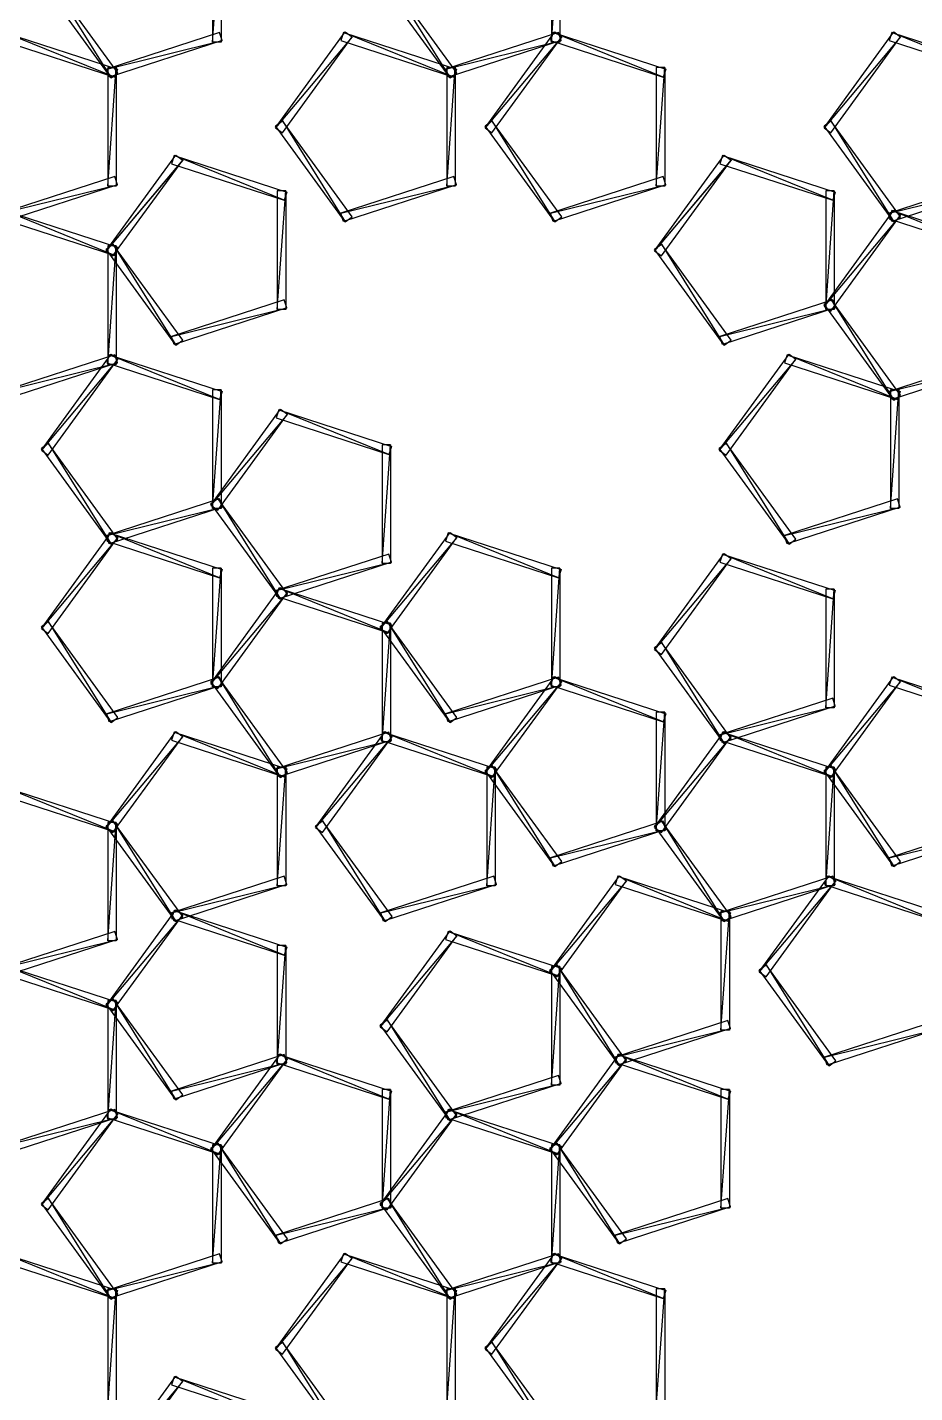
# Model space of a CAD drawing. Header units: metres. Extents: x 99 to 538, y -136 to 284.
# Drawn here: x 319 to 423.4, y 24.5 to 185.2 of the extents above; entities that cross this region are included whole.
import ezdxf

# ---------------------------------------------------------------- set-up
doc = ezdxf.new("R2010")
doc.units = ezdxf.units.M

msp = doc.modelspace()

# ---------------------------------------------------------------- linework, layer by layer
for points in [[(341.789, 197.46472), (340.789, 197.46472), (340.789, 183.50471), (340.7891, 183.50482, 0.0001)], [(340.789, 183.50471), (341.789, 197.46472), (341.789, 183.50471), (341.7891, 183.50482, 0.0001)], [(381.67584, 197.46472), (380.67584, 197.46472), (380.67584, 183.50471), (380.67593, 183.50482, 0.0001)], [(380.67584, 183.50471), (381.67584, 197.46472), (381.67584, 183.50471), (381.67593, 183.50482, 0.0001)], [(321.4562, 191.1831), (328.85266, 179.30144), (320.6472, 190.59532), (320.64728, 190.59543, 0.0001)], [(328.85266, 179.30144), (329.66168, 179.88922), (321.4562, 191.1831), (321.4563, 191.18321, 0.0001)], [(361.34305, 191.1831), (368.7395, 179.30144), (360.53403, 190.59532), (360.53412, 190.59543, 0.0001)], [(368.7395, 179.30144), (369.54852, 179.88922), (361.34305, 191.1831), (361.34314, 191.18321, 0.0001)], [(316.31656, 184.63474), (316.00754, 183.68369), (329.2843, 179.3698), (329.2844, 179.3699, 0.0001)], [(329.2843, 179.3698), (316.31656, 184.63474), (329.59332, 180.32086), (329.5934, 180.32097, 0.0001)], [(341.91904, 183.6837), (341.61002, 184.63475), (328.33325, 180.32088), (328.33334, 180.32098, 0.0001)], [(328.33325, 180.32088), (341.91904, 183.6837), (328.64227, 179.36981), (328.64236, 179.36992, 0.0001)], [(357.2228, 184.11533), (348.2083, 173.40923), (356.4138, 184.70311), (356.41388, 184.70322, 0.0001)], [(348.2083, 173.40923), (349.01733, 172.82144), (357.2228, 184.11533), (357.2229, 184.11543, 0.0001)], [(356.2034, 184.63474), (355.89438, 183.68369), (369.17114, 179.3698), (369.17123, 179.3699, 0.0001)], [(369.17114, 179.3698), (356.2034, 184.63474), (369.48016, 180.32086), (369.48026, 180.32097, 0.0001)], [(381.80588, 183.68369), (381.49686, 184.63474), (368.2201, 180.32086), (368.22018, 180.32097, 0.0001)], [(368.2201, 180.32086), (381.80588, 183.68369), (368.5291, 179.3698), (368.5292, 179.3699, 0.0001)], [(381.87424, 184.11533), (372.85974, 173.40923), (381.06522, 184.70311), (381.0653, 184.70322, 0.0001)], [(372.85974, 173.40923), (373.66876, 172.82144), (381.87424, 184.11533), (381.87433, 184.11543, 0.0001)], [(380.85483, 184.63475), (380.5458, 183.6837), (393.82257, 179.36981), (393.82266, 179.36992, 0.0001)], [(393.82257, 179.36981), (380.85483, 184.63475), (394.1316, 180.32088), (394.13168, 180.32098, 0.0001)], [(421.76108, 184.1153), (412.74658, 173.4092), (420.95206, 184.70308), (420.95215, 184.70319, 0.0001)], [(412.74658, 173.4092), (413.5556, 172.82141), (421.76108, 184.1153), (421.76117, 184.1154, 0.0001)], [(420.74167, 184.6347), (420.43265, 183.68365), (433.7094, 179.36977), (433.7095, 179.36987, 0.0001)], [(433.7094, 179.36977), (420.74167, 184.6347), (434.01843, 180.32083), (434.01852, 180.32094, 0.0001)], [(329.4633, 180.49985), (328.4633, 180.49985), (328.4633, 166.53984), (328.46338, 166.53995, 0.0001)], [(328.4633, 166.53984), (329.4633, 180.49985), (329.4633, 166.53984), (329.46338, 166.53995, 0.0001)], [(369.35013, 180.49983), (368.35013, 180.49983), (368.35013, 166.53983), (368.35022, 166.53993, 0.0001)], [(368.35013, 166.53983), (369.35013, 180.49983), (369.35013, 166.53983), (369.35022, 166.53993, 0.0001)], [(394.00156, 180.49985), (393.00156, 180.49985), (393.00156, 166.53984), (393.00165, 166.53995, 0.0001)], [(393.00156, 166.53984), (394.00156, 180.49985), (394.00156, 166.53984), (394.00165, 166.53995, 0.0001)], [(349.01733, 174.21823), (356.4138, 162.33656), (348.2083, 173.63045), (348.2084, 173.63055, 0.0001)], [(356.4138, 162.33656), (357.2228, 162.92435), (349.01733, 174.21823), (349.01743, 174.21834, 0.0001)], [(373.66876, 174.21825), (381.06522, 162.33658), (372.85974, 173.63046), (372.85983, 173.63057, 0.0001)], [(381.06522, 162.33658), (381.87424, 162.92436), (373.66876, 174.21825), (373.66885, 174.21835, 0.0001)], [(413.5556, 174.21822), (420.95206, 162.33655), (412.74658, 173.63043), (412.74667, 173.63054, 0.0001)], [(420.95206, 162.33655), (421.76108, 162.92433), (413.5556, 174.21822), (413.5557, 174.21832, 0.0001)], [(337.2794, 169.6256), (328.2649, 158.9195), (336.47037, 170.21338), (336.47046, 170.21349, 0.0001)], [(328.2649, 158.9195), (329.0739, 158.33171), (337.2794, 169.6256), (337.27948, 169.6257, 0.0001)], [(336.25998, 170.14502), (335.95096, 169.19397), (349.22772, 164.88008), (349.2278, 164.88019, 0.0001)], [(349.22772, 164.88008), (336.25998, 170.14502), (349.53674, 165.83115), (349.53683, 165.83125, 0.0001)], [(401.81766, 169.62558), (392.80316, 158.91948), (401.00864, 170.21336), (401.00873, 170.21347, 0.0001)], [(392.80316, 158.91948), (393.61218, 158.3317), (401.81766, 169.62558), (401.81775, 169.62569, 0.0001)], [(400.79825, 170.14499), (400.48923, 169.19394), (413.766, 164.88005), (413.76608, 164.88016, 0.0001)], [(413.766, 164.88005), (400.79825, 170.14499), (414.075, 165.83112), (414.0751, 165.83122, 0.0001)], [(329.59332, 166.71883), (329.2843, 167.66988), (316.00754, 163.356), (316.00763, 163.35611, 0.0001)], [(369.48016, 166.71881), (369.17114, 167.66986), (355.89438, 163.35599), (355.89447, 163.3561, 0.0001)], [(394.1316, 166.71883), (393.82257, 167.66988), (380.5458, 163.356), (380.5459, 163.35611, 0.0001)], [(434.01843, 166.71878), (433.7094, 167.66983), (420.43265, 163.35596), (420.43274, 163.35606, 0.0001)], [(316.00754, 163.356), (329.59332, 166.71883), (316.31656, 162.40494), (316.31665, 162.40504, 0.0001)], [(349.4067, 166.01012), (348.4067, 166.01012), (348.4067, 152.05011), (348.4068, 152.05022, 0.0001)], [(348.4067, 152.05011), (349.4067, 166.01012), (349.4067, 152.05011), (349.4068, 152.05022, 0.0001)], [(355.89438, 163.35599), (369.48016, 166.71881), (356.2034, 162.40492), (356.2035, 162.40503, 0.0001)], [(380.5458, 163.356), (394.1316, 166.71883), (380.85483, 162.40494), (380.85492, 162.40504, 0.0001)], [(413.94498, 166.01009), (412.94498, 166.01009), (412.94498, 152.05008), (412.94507, 152.05019, 0.0001)], [(412.94498, 152.05008), (413.94498, 166.01009), (413.94498, 152.05008), (413.94507, 152.05019, 0.0001)], [(420.43265, 163.35596), (434.01843, 166.71878), (420.74167, 162.40489), (420.74176, 162.405, 0.0001)], [(316.31656, 163.66501), (316.00754, 162.71396), (329.2843, 158.40007), (329.2844, 158.40018, 0.0001)], [(329.2843, 158.40007), (316.31656, 163.66501), (329.59332, 159.35114), (329.5934, 159.35124, 0.0001)], [(421.76108, 163.14557), (412.74658, 152.43947), (420.95206, 163.73335), (420.95215, 163.73346, 0.0001)], [(412.74658, 152.43947), (413.5556, 151.85168), (421.76108, 163.14557), (421.76117, 163.14568, 0.0001)], [(420.74167, 163.66496), (420.43265, 162.71391), (433.7094, 158.40002), (433.7095, 158.40013, 0.0001)], [(433.7094, 158.40002), (420.74167, 163.66496), (434.01843, 159.35109), (434.01852, 159.3512, 0.0001)], [(329.0739, 159.72852), (336.47037, 147.84685), (328.2649, 159.14073), (328.26498, 159.14084, 0.0001)], [(329.4633, 159.53012), (328.4633, 159.53012), (328.4633, 145.57011), (328.46338, 145.57022, 0.0001)], [(328.4633, 145.57011), (329.4633, 159.53012), (329.4633, 145.57011), (329.46338, 145.57022, 0.0001)], [(336.47037, 147.84685), (337.2794, 148.43463), (329.0739, 159.72852), (329.074, 159.72862, 0.0001)], [(393.61218, 159.72849), (401.00864, 147.84682), (392.80316, 159.1407), (392.80325, 159.14081, 0.0001)], [(401.00864, 147.84682), (401.81766, 148.4346), (393.61218, 159.72849), (393.61227, 159.72859, 0.0001)], [(349.53674, 152.2291), (349.22772, 153.18015), (335.95096, 148.86627), (335.95105, 148.86638, 0.0001)], [(414.075, 152.22906), (413.766, 153.18011), (400.48923, 148.86624), (400.48932, 148.86635, 0.0001)], [(413.5556, 153.24847), (420.95206, 141.3668), (412.74658, 152.66069), (412.74667, 152.6608, 0.0001)], [(420.95206, 141.3668), (421.76108, 141.95459), (413.5556, 153.24847), (413.5557, 153.24858, 0.0001)], [(335.95096, 148.86627), (349.53674, 152.2291), (336.25998, 147.9152), (336.26007, 147.91531, 0.0001)], [(400.48923, 148.86624), (414.075, 152.22906), (400.79825, 147.91518), (400.79834, 147.91528, 0.0001)], [(329.59332, 145.74908), (329.2843, 146.70013), (316.00754, 142.38626), (316.00763, 142.38637, 0.0001)], [(329.66168, 146.18073), (320.6472, 135.47462), (328.85266, 146.76851), (328.85275, 146.76862, 0.0001)], [(328.64227, 146.70015), (328.33325, 145.7491), (341.61002, 141.43521), (341.6101, 141.43532, 0.0001)], [(341.61002, 141.43521), (328.64227, 146.70015), (341.91904, 142.38628), (341.91913, 142.38638, 0.0001)], [(409.43536, 146.1807), (400.42087, 135.4746), (408.62634, 146.76848), (408.62643, 146.76859, 0.0001)], [(408.41595, 146.7001), (408.10693, 145.74905), (421.3837, 141.43517), (421.3838, 141.43527, 0.0001)], [(421.3837, 141.43517), (408.41595, 146.7001), (421.69272, 142.38623), (421.6928, 142.38634, 0.0001)], [(434.01843, 145.74905), (433.7094, 146.7001), (420.43265, 142.38623), (420.43274, 142.38634, 0.0001)], [(316.00754, 142.38626), (329.59332, 145.74908), (316.31656, 141.4352), (316.31665, 141.4353, 0.0001)], [(320.6472, 135.47462), (321.4562, 134.88684), (329.66168, 146.18073), (329.66177, 146.18083, 0.0001)], [(400.42087, 135.4746), (401.2299, 134.88681), (409.43536, 146.1807), (409.43546, 146.1808, 0.0001)], [(420.43265, 142.38623), (434.01843, 145.74905), (420.74167, 141.43517), (420.74176, 141.43527, 0.0001)], [(341.789, 142.56525), (340.789, 142.56525), (340.789, 128.60524), (340.7891, 128.60535, 0.0001)], [(340.789, 128.60524), (341.789, 142.56525), (341.789, 128.60524), (341.7891, 128.60535, 0.0001)], [(421.56268, 142.5652), (420.56268, 142.5652), (420.56268, 128.6052), (420.56277, 128.6053, 0.0001)], [(420.56268, 128.6052), (421.56268, 142.5652), (421.56268, 128.6052), (421.56277, 128.6053, 0.0001)], [(349.6051, 139.70071), (340.5906, 128.99461), (348.79608, 140.2885), (348.79617, 140.2886, 0.0001)], [(348.5857, 140.22012), (348.27667, 139.26907), (361.55344, 134.95518), (361.55353, 134.95529, 0.0001)], [(361.55344, 134.95518), (348.5857, 140.22012), (361.86246, 135.90625), (361.86255, 135.90636, 0.0001)], [(340.5906, 128.99461), (341.39963, 128.40683), (349.6051, 139.70071), (349.6052, 139.70082, 0.0001)], [(321.4562, 136.28365), (328.85266, 124.40197), (320.6472, 135.69586), (320.64728, 135.69597, 0.0001)], [(328.85266, 124.40197), (329.66168, 124.98975), (321.4562, 136.28365), (321.4563, 136.28375, 0.0001)], [(361.73242, 136.08522), (360.73242, 136.08522), (360.73242, 122.125206), (360.7325, 122.125305, 0.0001)], [(360.73242, 122.125206), (361.73242, 136.08522), (361.73242, 122.125206), (361.7325, 122.125305, 0.0001)], [(401.2299, 136.2836), (408.62634, 124.401924), (400.42087, 135.69582), (400.42096, 135.69592, 0.0001)], [(408.62634, 124.401924), (409.43536, 124.98971), (401.2299, 136.2836), (401.22998, 136.2837, 0.0001)], [(341.91904, 128.78423), (341.61002, 129.73528), (328.33325, 125.421394), (328.33334, 125.42149, 0.0001)], [(328.33325, 125.421394), (341.91904, 128.78423), (328.64227, 124.47034), (328.64236, 124.470436, 0.0001)], [(341.39963, 129.80362), (348.79608, 117.92194), (340.5906, 129.21584), (340.5907, 129.21594, 0.0001)], [(348.79608, 117.92194), (349.6051, 118.50973), (341.39963, 129.80362), (341.39972, 129.80373, 0.0001)], [(421.69272, 128.78418), (421.3837, 129.73523), (408.10693, 125.42135), (408.10703, 125.42145, 0.0001)], [(408.10693, 125.42135), (421.69272, 128.78418), (408.41595, 124.47029), (408.41605, 124.47039, 0.0001)], [(329.66168, 125.210976), (320.6472, 114.50487), (328.85266, 125.79876), (328.85275, 125.79886, 0.0001)], [(328.64227, 125.73039), (328.33325, 124.779335), (341.61002, 120.465454), (341.6101, 120.46555, 0.0001)], [(341.61002, 120.465454), (328.64227, 125.73039), (341.91904, 121.41651), (341.91913, 121.41661, 0.0001)], [(369.54852, 125.21097), (360.53403, 114.50486), (368.7395, 125.79875), (368.7396, 125.79885, 0.0001)], [(368.5291, 125.730385), (368.2201, 124.77933), (381.49686, 120.46545), (381.49695, 120.465546, 0.0001)], [(381.49686, 120.46545), (368.5291, 125.730385), (381.80588, 121.416504), (381.80597, 121.4166, 0.0001)], [(320.6472, 114.50487), (321.4562, 113.91708), (329.66168, 125.210976), (329.66177, 125.211075, 0.0001)], [(360.53403, 114.50486), (361.34305, 113.917076), (369.54852, 125.21097), (369.5486, 125.21107, 0.0001)], [(361.86246, 122.304184), (361.55344, 123.25524), (348.27667, 118.94136), (348.27676, 118.94146, 0.0001)], [(348.27667, 118.94136), (361.86246, 122.304184), (348.5857, 117.9903), (348.5858, 117.9904, 0.0001)], [(401.81766, 122.73582), (392.80316, 112.02971), (401.00864, 123.3236), (401.00873, 123.3237, 0.0001)], [(392.80316, 112.02971), (393.61218, 111.441925), (401.81766, 122.73582), (401.81775, 122.735916, 0.0001)], [(400.79825, 123.25523), (400.48923, 122.30418), (413.766, 117.990295), (413.76608, 117.990395, 0.0001)], [(413.766, 117.990295), (400.79825, 123.25523), (414.075, 118.94135), (414.0751, 118.94145, 0.0001)], [(341.789, 121.59549), (340.789, 121.59549), (340.789, 107.635475), (340.7891, 107.635574, 0.0001)], [(340.789, 107.635475), (341.789, 121.59549), (341.789, 107.635475), (341.7891, 107.635574, 0.0001)], [(381.67584, 121.59548), (380.67584, 121.59548), (380.67584, 107.63547), (380.67593, 107.63557, 0.0001)], [(380.67584, 107.63547), (381.67584, 121.59548), (381.67584, 107.63547), (381.67593, 107.63557, 0.0001)], [(349.6051, 118.730965), (340.5906, 108.02486), (348.79608, 119.31875), (348.79617, 119.31885, 0.0001)], [(348.5857, 119.25038), (348.27667, 118.299324), (361.55344, 113.98544), (361.55353, 113.98554, 0.0001)], [(361.55344, 113.98544), (348.5857, 119.25038), (361.86246, 114.9365), (361.86255, 114.9366, 0.0001)], [(413.94498, 119.12033), (412.94498, 119.12033), (412.94498, 105.16032), (412.94507, 105.160416, 0.0001)], [(412.94498, 105.16032), (413.94498, 119.12033), (413.94498, 105.16032), (413.94507, 105.160416, 0.0001)], [(340.5906, 108.02486), (341.39963, 107.43707), (349.6051, 118.730965), (349.6052, 118.731064, 0.0001)], [(321.4562, 115.31389), (328.85266, 103.43221), (320.6472, 114.726105), (320.64728, 114.726204, 0.0001)], [(328.85266, 103.43221), (329.66168, 104.02), (321.4562, 115.31389), (321.4563, 115.31399, 0.0001)], [(361.34302, 115.313736), (368.73947, 103.43206), (360.534, 114.72595), (360.5341, 114.72605, 0.0001)], [(361.7324, 115.11533), (360.7324, 115.11533), (360.7324, 101.15532), (360.73248, 101.15542, 0.0001)], [(360.7324, 101.15532), (361.7324, 115.11533), (361.7324, 101.15532), (361.73248, 101.15542, 0.0001)], [(368.73947, 103.43206), (369.5485, 104.019844), (361.34302, 115.313736), (361.3431, 115.313835, 0.0001)], [(393.61218, 112.83873), (401.00864, 100.957054), (392.80316, 112.250946), (392.80325, 112.251045, 0.0001)], [(401.00864, 100.957054), (401.81766, 101.54484), (393.61218, 112.83873), (393.61227, 112.83883, 0.0001)], [(341.91904, 107.81446), (341.61002, 108.76552), (328.33325, 104.45164), (328.33334, 104.45174, 0.0001)], [(328.33325, 104.45164), (341.91904, 107.81446), (328.64227, 103.50058), (328.64236, 103.50068, 0.0001)], [(341.39963, 108.833885), (348.79608, 96.95221), (340.5906, 108.2461), (340.5907, 108.2462, 0.0001)], [(348.79608, 96.95221), (349.6051, 97.53999), (341.39963, 108.833885), (341.39972, 108.833984, 0.0001)], [(381.80585, 107.81431), (381.49683, 108.765366), (368.22006, 104.451485), (368.22015, 104.451584, 0.0001)], [(368.22006, 104.451485), (381.80585, 107.81431), (368.52908, 103.50043), (368.52917, 103.50053, 0.0001)], [(381.8742, 108.24595), (372.8597, 97.53984), (381.0652, 108.83373), (381.06528, 108.83383, 0.0001)], [(372.8597, 97.53984), (373.66873, 96.95206), (381.8742, 108.24595), (381.8743, 108.24605, 0.0001)], [(380.85483, 108.7655), (380.5458, 107.814445), (393.82257, 103.500565), (393.82266, 103.50066, 0.0001)], [(393.82257, 103.500565), (380.85483, 108.7655), (394.1316, 104.45162), (394.13168, 104.45172, 0.0001)], [(421.76108, 108.24608), (412.74658, 97.53997), (420.95206, 108.83386), (420.95215, 108.83396, 0.0001)], [(412.74658, 97.53997), (413.5556, 96.95219), (421.76108, 108.24608), (421.76117, 108.24618, 0.0001)], [(420.74167, 108.765495), (420.43265, 107.81444), (433.7094, 103.50056), (433.7095, 103.500656, 0.0001)], [(433.7094, 103.50056), (420.74167, 108.765495), (434.01843, 104.451614), (434.01852, 104.45171, 0.0001)], [(414.075, 105.339294), (413.766, 106.29035), (400.48923, 101.97647), (400.48932, 101.97657, 0.0001)], [(394.00156, 104.6306), (393.00156, 104.6306), (393.00156, 90.670586), (393.00165, 90.670685, 0.0001)], [(393.00156, 90.670586), (394.00156, 104.6306), (394.00156, 90.670586), (394.00165, 90.670685, 0.0001)], [(400.48923, 101.97647), (414.075, 105.339294), (400.79825, 101.02541), (400.79834, 101.02551, 0.0001)], [(337.2794, 101.7661), (328.2649, 91.05999), (336.47037, 102.35388), (336.47046, 102.35398, 0.0001)], [(328.2649, 91.05999), (329.0739, 90.472206), (337.2794, 101.7661), (337.27948, 101.7662, 0.0001)], [(336.25998, 102.285515), (335.95096, 101.33446), (349.22772, 97.02058), (349.2278, 97.020676, 0.0001)], [(349.22772, 97.02058), (336.25998, 102.285515), (349.53674, 97.971634), (349.53683, 97.97173, 0.0001)], [(361.86243, 101.33429), (361.5534, 102.28535), (348.27664, 97.971466), (348.27673, 97.971565, 0.0001)], [(348.27664, 97.971466), (361.86243, 101.33429), (348.58566, 97.02041), (348.58575, 97.02051, 0.0001)], [(361.9308, 101.76593), (352.9163, 91.05982), (361.12177, 102.353714), (361.12186, 102.35381, 0.0001)], [(352.9163, 91.05982), (353.7253, 90.47204), (361.9308, 101.76593), (361.93088, 101.76603, 0.0001)], [(360.91138, 102.285355), (360.60236, 101.3343), (373.87912, 97.02042), (373.8792, 97.020515, 0.0001)], [(373.87912, 97.02042), (360.91138, 102.285355), (374.18814, 97.97147), (374.18823, 97.97157, 0.0001)], [(401.81766, 101.766075), (392.80316, 91.05997), (401.00864, 102.35386), (401.00873, 102.35396, 0.0001)], [(392.80316, 91.05997), (393.61218, 90.47218), (401.81766, 101.766075), (401.81775, 101.766174, 0.0001)], [(400.79825, 102.28549), (400.48923, 101.334435), (413.766, 97.02055), (413.76608, 97.02065, 0.0001)], [(413.766, 97.02055), (400.79825, 102.28549), (414.075, 97.97161), (414.0751, 97.97171, 0.0001)], [(349.40668, 98.150444), (348.40668, 98.150444), (348.40668, 84.19043), (348.40677, 84.19053, 0.0001)], [(348.40668, 84.19043), (349.40668, 98.150444), (349.40668, 84.19043), (349.40677, 84.19053, 0.0001)], [(373.66873, 98.34886), (381.0652, 86.467186), (372.8597, 97.76108), (372.8598, 97.76118, 0.0001)], [(374.0581, 98.15045), (373.0581, 98.15045), (373.0581, 84.19044), (373.0582, 84.19054, 0.0001)], [(373.0581, 84.19044), (374.0581, 98.15045), (374.0581, 84.19044), (374.0582, 84.19054, 0.0001)], [(381.0652, 86.467186), (381.8742, 87.05497), (373.66873, 98.34886), (373.66882, 98.34896, 0.0001)], [(413.55557, 98.34888), (420.95203, 86.4672), (412.74655, 97.76109), (412.74664, 97.76119, 0.0001)], [(413.94495, 98.150475), (412.94495, 98.150475), (412.94495, 84.19046), (412.94504, 84.19056, 0.0001)], [(412.94495, 84.19046), (413.94495, 98.150475), (413.94495, 84.19046), (413.94504, 84.19056, 0.0001)], [(420.95203, 86.4672), (421.76105, 87.054985), (413.55557, 98.34888), (413.55566, 98.348976, 0.0001)], [(316.31656, 95.80551), (316.00754, 94.854454), (329.2843, 90.54057), (329.2844, 90.54067, 0.0001)], [(329.2843, 90.54057), (316.31656, 95.80551), (329.59332, 91.49163), (329.5934, 91.49173, 0.0001)], [(329.07388, 91.868835), (336.47034, 79.98716), (328.26486, 91.28105), (328.26495, 91.28115, 0.0001)], [(329.46326, 91.67043), (328.46326, 91.67043), (328.46326, 77.71042), (328.46335, 77.71052, 0.0001)], [(328.46326, 77.71042), (329.46326, 91.67043), (329.46326, 77.71042), (329.46335, 77.71052, 0.0001)], [(336.47034, 79.98716), (337.27936, 80.57494), (329.07388, 91.868835), (329.07397, 91.868935, 0.0001)], [(353.7253, 91.86884), (361.12177, 79.98717), (352.9163, 91.28106), (352.91638, 91.28116, 0.0001)], [(361.12177, 79.98717), (361.9308, 80.57495), (353.7253, 91.86884), (353.7254, 91.86894, 0.0001)], [(394.13156, 90.849434), (393.82254, 91.80049), (380.54578, 87.48661), (380.54587, 87.48671, 0.0001)], [(393.61215, 91.86886), (401.0086, 79.98718), (392.80313, 91.281075), (392.80322, 91.28117, 0.0001)], [(401.0086, 79.98718), (401.81763, 80.57497), (393.61215, 91.86886), (393.61224, 91.86896, 0.0001)], [(434.0184, 90.84945), (433.70938, 91.80051), (420.43262, 87.486626), (420.4327, 87.486725, 0.0001)], [(380.54578, 87.48661), (394.13156, 90.849434), (380.8548, 86.53555), (380.8549, 86.53565, 0.0001)], [(420.43262, 87.486626), (434.0184, 90.84945), (420.74164, 86.53557), (420.74173, 86.53567, 0.0001)], [(349.5367, 84.36941), (349.2277, 85.320465), (335.95093, 81.006584), (335.95102, 81.00668, 0.0001)], [(374.18814, 84.369415), (373.87912, 85.32047), (360.60236, 81.00659), (360.60245, 81.00669, 0.0001)], [(389.4919, 84.80107), (380.47742, 74.09496), (388.6829, 85.388855), (388.68298, 85.388954, 0.0001)], [(388.4725, 85.32049), (388.16348, 84.36943), (401.44025, 80.05555), (401.44034, 80.05565, 0.0001)], [(401.44025, 80.05555), (388.4725, 85.32049), (401.74927, 81.00661), (401.74936, 81.00671, 0.0001)], [(414.07498, 84.36943), (413.76596, 85.32049), (400.4892, 81.00661), (400.4893, 81.00671, 0.0001)], [(414.14334, 84.80107), (405.12885, 74.09496), (413.33432, 85.388855), (413.3344, 85.388954, 0.0001)], [(413.12393, 85.320496), (412.8149, 84.36944), (426.09167, 80.05556), (426.09177, 80.05566, 0.0001)], [(426.09167, 80.05556), (413.12393, 85.320496), (426.4007, 81.006615), (426.4008, 81.006714, 0.0001)], [(335.95093, 81.006584), (349.5367, 84.36941), (336.25995, 80.05553), (336.26004, 80.055626, 0.0001)], [(360.60236, 81.00659), (374.18814, 84.369415), (360.91138, 80.055534), (360.91147, 80.05563, 0.0001)], [(380.47742, 74.09496), (381.28644, 73.50718), (389.4919, 84.80107), (389.492, 84.80117, 0.0001)], [(400.4892, 81.00661), (414.07498, 84.36943), (400.79822, 80.05555), (400.7983, 80.05565, 0.0001)], [(405.12885, 74.09496), (405.93787, 73.50718), (414.14334, 84.80107), (414.14343, 84.80117, 0.0001)], [(337.27936, 80.79617), (328.26486, 70.090065), (336.47034, 81.38396), (336.47043, 81.384056, 0.0001)], [(328.26486, 70.090065), (329.07388, 69.50228), (337.27936, 80.79617), (337.27945, 80.79627, 0.0001)], [(336.25995, 81.31559), (335.95093, 80.36453), (349.2277, 76.05065), (349.22778, 76.05075, 0.0001)], [(349.2277, 76.05065), (336.25995, 81.31559), (349.5367, 77.00171), (349.5368, 77.00181, 0.0001)], [(401.61923, 81.185585), (400.61923, 81.185585), (400.61923, 67.22557), (400.61932, 67.22567, 0.0001)], [(400.61923, 67.22557), (401.61923, 81.185585), (401.61923, 67.22557), (401.61932, 67.22567, 0.0001)], [(329.5933, 77.8894), (329.28427, 78.840454), (316.0075, 74.52657), (316.0076, 74.52667, 0.0001)], [(369.5485, 78.32103), (360.534, 67.61492), (368.73947, 78.90881), (368.73956, 78.90891, 0.0001)], [(368.52908, 78.84045), (368.22006, 77.88939), (381.49683, 73.57551), (381.49692, 73.57561, 0.0001)], [(381.49683, 73.57551), (368.52908, 78.84045), (381.80585, 74.526566), (381.80594, 74.526665, 0.0001)], [(316.0075, 74.52657), (329.5933, 77.8894), (316.31653, 73.575516), (316.31662, 73.575615, 0.0001)], [(349.40668, 77.180695), (348.40668, 77.180695), (348.40668, 63.22068), (348.40677, 63.22078, 0.0001)], [(348.40668, 63.22068), (349.40668, 77.180695), (349.40668, 63.22068), (349.40677, 63.22078, 0.0001)], [(360.534, 67.61492), (361.34302, 67.02714), (369.5485, 78.32103), (369.54858, 78.32113, 0.0001)], [(316.31653, 74.83559), (316.0075, 73.88453), (329.28427, 69.57065), (329.28436, 69.57075, 0.0001)], [(329.28427, 69.57065), (316.31653, 74.83559), (329.5933, 70.521706), (329.59338, 70.521805, 0.0001)], [(381.28644, 74.90398), (388.6829, 63.022305), (380.47742, 74.31619), (380.4775, 74.31629, 0.0001)], [(381.6758, 74.70554), (380.6758, 74.70554), (380.6758, 60.74553), (380.6759, 60.74563, 0.0001)], [(380.6758, 60.74553), (381.6758, 74.70554), (381.6758, 60.74553), (381.6759, 60.74563, 0.0001)], [(388.6829, 63.022305), (389.4919, 63.610092), (381.28644, 74.90398), (381.28653, 74.904076, 0.0001)], [(405.93787, 74.90399), (413.33432, 63.022312), (405.12885, 74.3162), (405.12894, 74.3163, 0.0001)], [(413.33432, 63.022312), (414.14334, 63.6101), (405.93787, 74.90399), (405.93796, 74.90409, 0.0001)], [(329.07388, 70.89903), (336.47034, 59.017353), (328.26486, 70.31124), (328.26495, 70.31134, 0.0001)], [(336.47034, 59.017353), (337.27936, 59.60514), (329.07388, 70.89903), (329.07397, 70.89913, 0.0001)], [(329.46326, 70.70062), (328.46326, 70.70062), (328.46326, 56.74061), (328.46335, 56.740707, 0.0001)], [(328.46326, 56.74061), (329.46326, 70.70062), (329.46326, 56.74061), (329.46335, 56.740707, 0.0001)], [(361.34302, 68.42394), (368.73947, 56.54227), (360.534, 67.83616), (360.5341, 67.83626, 0.0001)], [(368.73947, 56.54227), (369.5485, 57.13006), (361.34302, 68.42394), (361.3431, 68.42404, 0.0001)], [(401.74927, 67.40455), (401.44025, 68.355606), (388.16348, 64.041725), (388.16357, 64.041824, 0.0001)], [(426.4007, 67.40456), (426.09167, 68.35561), (412.8149, 64.04173), (412.815, 64.04183, 0.0001)], [(388.16348, 64.041725), (401.74927, 67.40455), (388.4725, 63.090668), (388.4726, 63.090767, 0.0001)], [(412.8149, 64.04173), (426.4007, 67.40456), (413.12393, 63.090675), (413.12402, 63.090775, 0.0001)], [(349.5367, 63.3996), (349.2277, 64.350655), (335.95093, 60.036774), (335.95102, 60.036873, 0.0001)], [(349.60507, 63.831238), (340.59058, 53.125134), (348.79605, 64.41902), (348.79614, 64.41912, 0.0001)], [(348.58566, 64.350716), (348.27664, 63.399662), (361.5534, 59.085777), (361.5535, 59.085876, 0.0001)], [(361.5534, 59.085777), (348.58566, 64.350716), (361.86243, 60.036835), (361.86252, 60.036934, 0.0001)], [(389.4919, 63.83129), (380.47742, 53.125187), (388.6829, 64.419075), (388.68298, 64.419174, 0.0001)], [(388.4725, 64.35071), (388.16348, 63.399654), (401.44025, 59.08577), (401.44034, 59.08587, 0.0001)], [(401.44025, 59.08577), (388.4725, 64.35071), (401.74927, 60.036827), (401.74936, 60.036926, 0.0001)], [(335.95093, 60.036774), (349.5367, 63.3996), (336.25995, 59.085716), (336.26004, 59.085815, 0.0001)], [(340.59058, 53.125134), (341.3996, 52.537346), (349.60507, 63.831238), (349.60516, 63.831337, 0.0001)], [(380.47742, 53.125187), (381.28644, 52.5374), (389.4919, 63.83129), (389.492, 63.83139, 0.0001)], [(381.80585, 60.92451), (381.49683, 61.875565), (368.22006, 57.561684), (368.22015, 57.561783, 0.0001)], [(361.7324, 60.215816), (360.7324, 60.215816), (360.7324, 46.255802), (360.73248, 46.2559, 0.0001)], [(360.7324, 46.255802), (361.7324, 60.215816), (361.7324, 46.255802), (361.73248, 46.2559, 0.0001)], [(368.22006, 57.561684), (381.80585, 60.92451), (368.52908, 56.610626), (368.52917, 56.610725, 0.0001)], [(401.61923, 60.21581), (400.61923, 60.21581), (400.61923, 46.255795), (400.61932, 46.255894, 0.0001)], [(400.61923, 46.255795), (401.61923, 60.21581), (401.61923, 46.255795), (401.61932, 46.255894, 0.0001)], [(329.5933, 56.919544), (329.28427, 57.8706), (316.0075, 53.556717), (316.0076, 53.556816, 0.0001)], [(329.66165, 57.35118), (320.64716, 46.645077), (328.85263, 57.938965), (328.85272, 57.939064, 0.0001)], [(328.64224, 57.870644), (328.33322, 56.91959), (341.61, 52.605705), (341.61008, 52.605804, 0.0001)], [(341.61, 52.605705), (328.64224, 57.870644), (341.919, 53.556763), (341.9191, 53.55686, 0.0001)], [(369.5485, 57.351288), (360.534, 46.645187), (368.73947, 57.939075), (368.73956, 57.939175, 0.0001)], [(368.52908, 57.870705), (368.22006, 56.919647), (381.49683, 52.605762), (381.49692, 52.60586, 0.0001)], [(381.49683, 52.605762), (368.52908, 57.870705), (381.80585, 53.55682), (381.80594, 53.55692, 0.0001)], [(316.0075, 53.556717), (329.5933, 56.919544), (316.31653, 52.60566), (316.31662, 52.60576, 0.0001)], [(320.64716, 46.645077), (321.45618, 46.05729), (329.66165, 57.35118), (329.66174, 57.35128, 0.0001)], [(360.534, 46.645187), (361.34302, 46.0574), (369.5485, 57.351288), (369.54858, 57.351387, 0.0001)], [(341.3996, 53.93415), (348.79605, 42.052475), (340.59058, 53.346367), (340.59067, 53.346466, 0.0001)], [(341.78897, 53.735744), (340.78897, 53.735744), (340.78897, 39.77573), (340.78906, 39.77583, 0.0001)], [(340.78897, 39.77573), (341.78897, 53.735744), (341.78897, 39.77573), (341.78906, 39.77583, 0.0001)], [(348.79605, 42.052475), (349.60507, 42.640263), (341.3996, 53.93415), (341.3997, 53.93425, 0.0001)], [(381.28644, 53.934204), (388.6829, 42.05253), (380.47742, 53.34642), (380.4775, 53.34652, 0.0001)], [(381.6758, 53.7358), (380.6758, 53.7358), (380.6758, 39.775787), (380.6759, 39.775887, 0.0001)], [(380.6758, 39.775787), (381.6758, 53.7358), (381.6758, 39.775787), (381.6759, 39.775887, 0.0001)], [(388.6829, 42.05253), (389.4919, 42.640316), (381.28644, 53.934204), (381.28653, 53.934303, 0.0001)], [(321.45618, 47.454094), (328.85263, 35.57242), (320.64716, 46.86631), (320.64725, 46.86641, 0.0001)], [(328.85263, 35.57242), (329.66165, 36.160206), (321.45618, 47.454094), (321.45627, 47.454193, 0.0001)], [(361.86243, 46.434723), (361.5534, 47.38578), (348.27664, 43.071896), (348.27673, 43.071995, 0.0001)], [(361.34302, 47.454144), (368.73947, 35.572468), (360.534, 46.866356), (360.5341, 46.866455, 0.0001)], [(368.73947, 35.572468), (369.5485, 36.160255), (361.34302, 47.454144), (361.3431, 47.454243, 0.0001)], [(401.74927, 46.434776), (401.44025, 47.385834), (388.16348, 43.071953), (388.16357, 43.072052, 0.0001)], [(348.27664, 43.071896), (361.86243, 46.434723), (348.58566, 42.12084), (348.58575, 42.120937, 0.0001)], [(388.16348, 43.071953), (401.74927, 46.434776), (388.4725, 42.120895), (388.4726, 42.120995, 0.0001)], [(316.31653, 40.905724), (316.0075, 39.954666), (329.28427, 35.64078), (329.28436, 35.64088, 0.0001)], [(329.28427, 35.64078), (316.31653, 40.905724), (329.5933, 36.59184), (329.59338, 36.591938, 0.0001)], [(341.919, 39.954712), (341.61, 40.90577), (328.33322, 36.591885), (328.3333, 36.591984, 0.0001)], [(357.22278, 40.386353), (348.20828, 29.680246), (356.41376, 40.974136), (356.41385, 40.974236, 0.0001)], [(348.20828, 29.680246), (349.0173, 29.09246), (357.22278, 40.386353), (357.22287, 40.38645, 0.0001)], [(356.20337, 40.905773), (355.89435, 39.954716), (369.1711, 35.64083), (369.1712, 35.64093, 0.0001)], [(369.1711, 35.64083), (356.20337, 40.905773), (369.48013, 36.59189), (369.48022, 36.591988, 0.0001)], [(381.80585, 39.954716), (381.49683, 40.905773), (368.22006, 36.59189), (368.22015, 36.591988, 0.0001)], [(381.8742, 40.386353), (372.8597, 29.680246), (381.0652, 40.974136), (381.06528, 40.974236, 0.0001)], [(372.8597, 29.680246), (373.66873, 29.09246), (381.8742, 40.386353), (381.8743, 40.38645, 0.0001)], [(380.8548, 40.905827), (380.54578, 39.95477), (393.82254, 35.640884), (393.82263, 35.640984, 0.0001)], [(393.82254, 35.640884), (380.8548, 40.905827), (394.13156, 36.59194), (394.13165, 36.59204, 0.0001)], [(328.33322, 36.591885), (341.919, 39.954712), (328.64224, 35.640827), (328.64233, 35.640926, 0.0001)], [(368.22006, 36.59189), (381.80585, 39.954716), (368.52908, 35.64083), (368.52917, 35.64093, 0.0001)], [(329.46326, 36.770866), (328.46326, 36.770866), (328.46326, 22.810852), (328.46335, 22.810951, 0.0001)], [(328.46326, 22.810852), (329.46326, 36.770866), (329.46326, 22.810852), (329.46335, 22.810951, 0.0001)], [(369.3501, 36.77087), (368.3501, 36.77087), (368.3501, 22.810856), (368.3502, 22.810955, 0.0001)], [(368.3501, 22.810856), (369.3501, 36.77087), (369.3501, 22.810856), (369.3502, 22.810955, 0.0001)], [(394.00153, 36.770924), (393.00153, 36.770924), (393.00153, 22.81091), (393.00162, 22.811008, 0.0001)], [(393.00153, 22.81091), (394.00153, 36.770924), (394.00153, 22.81091), (394.00162, 22.811008, 0.0001)], [(349.0173, 30.489265), (356.41376, 18.60759), (348.20828, 29.90148), (348.20837, 29.901579, 0.0001)], [(356.41376, 18.60759), (357.22278, 19.195375), (349.0173, 30.489265), (349.0174, 30.489365, 0.0001)], [(373.66873, 30.489265), (381.0652, 18.60759), (372.8597, 29.90148), (372.8598, 29.901579, 0.0001)], [(381.0652, 18.60759), (381.8742, 19.195375), (373.66873, 30.489265), (373.66882, 30.489365, 0.0001)], [(337.27936, 25.896612), (328.26486, 15.190509), (336.47034, 26.484398), (336.47043, 26.484497, 0.0001)], [(328.26486, 15.190509), (329.07388, 14.602723), (337.27936, 25.896612), (337.27945, 25.896711, 0.0001)], [(336.25995, 26.416033), (335.95093, 25.464975), (349.2277, 21.151094), (349.22778, 21.151194, 0.0001)], [(349.2277, 21.151094), (336.25995, 26.416033), (349.5367, 22.102152), (349.5368, 22.102251, 0.0001)]]:
    msp.add_3dface(points)

doc.saveas('drawing.dxf')
